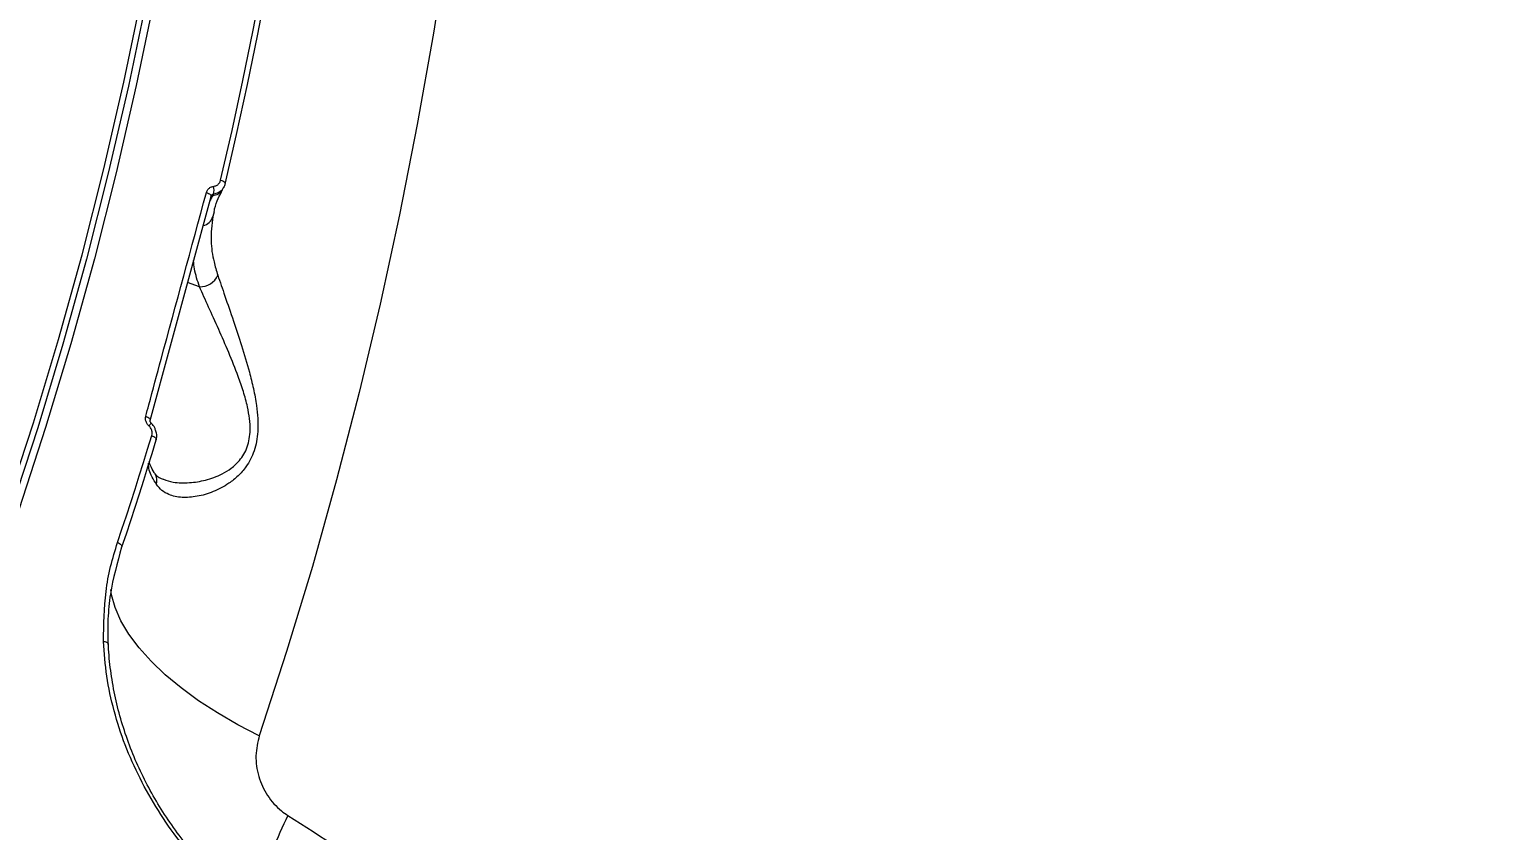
# Model space of a CAD drawing. Header units: millimetres. Extents: x -6523 to 7556, y -5559 to 6101.
# Drawn here: x -1239.9 to -1015, y 2229.2 to 2351.4 of the extents above; entities that cross this region are included whole.
import ezdxf

# ---------------------------------------------------------------- set-up
doc = ezdxf.new("R2010")
doc.units = ezdxf.units.MM
for name, color, linetype in [('DIKOM_ОБЪЕКТ', 7, 'Continuous'), ('DIKOM_РАЗМЕР_ЗОНА', 7, 'Continuous'), ('DIKOM_РАЗМЕР_ОБЪЕКТА', 7, 'Continuous')]:
    doc.layers.add(name, color=color, linetype=linetype)
doc.styles.add('style1', font='arial.ttf', dxfattribs={"width": 0.8})
doc.dimstyles.new('1-50', dxfattribs={"dimtxt": 300, "dimasz": 200, "dimexe": 100, "dimexo": 0, "dimgap": 100, "dimtad": 1, "dimtxsty": 'style1', "dimcen": 200, "dimclrd": 7, "dimclre": 7, "dimclrt": 7, "dimadec": 1, "dimazin": 2, "dimtfac": 1, "dimtmove": 0, "dimatfit": 2, "dimfxl": 0, "dimlwd": 25, "dimlwe": 18, "dimarcsym": 0})

# ---------------------------------------------------------------- blocks, each defined once
blk = doc.blocks.new('*D10')
at = {"layer": 'Defpoints', "color": 0, "transparency": 16777216}
for p in [(-1823.23, 4314.24), (3842.01, -3170.82), (6537.88, -3170.82)]:
    blk.add_point(p, dxfattribs=at)
at = {"layer": 'DIKOM_РАЗМЕР_ОБЪЕКТА', "color": 7, "lineweight": 18, "transparency": 16777216}
for p, q in [((-1823.23, 4314.24), (6637.88, 4314.24)), ((3842.01, -3170.82), (6637.88, -3170.82))]:
    blk.add_line(p, q, dxfattribs=at)
at = {"layer": 'DIKOM_РАЗМЕР_ОБЪЕКТА', "color": 7, "lineweight": 25, "transparency": 16777216}
blk.add_line((6537.88, 3914.24), (6537.88, -2770.82), dxfattribs=at)
at = {"layer": 'DIKOM_РАЗМЕР_ОБЪЕКТА', "color": 7, "transparency": 16777216}
for points in [[(6471.22, 3914.24), (6604.55, 3914.24), (6537.88, 4314.24)], [(6471.22, -2770.82), (6604.55, -2770.82), (6537.88, -3170.82)]]:
    blk.add_solid(points, dxfattribs=at)
at = {"layer": 'DIKOM_РАЗМЕР_ОБЪЕКТА', "color": 7, "transparency": 16777216, "insert": (6304.71, 207.11), "char_height": 300, "attachment_point": 5, "rotation": 90, "style": 'style1'}
blk.add_mtext('7500', dxfattribs=at)
blk = doc.blocks.new('*D13')
at = {"layer": 'Defpoints', "color": 0, "transparency": 16777216}
for p in [(-2358.18, 6101.03), (4341.71, -4605.15), (7455.88, -4605.15)]:
    blk.add_point(p, dxfattribs=at)
at = {"layer": 'DIKOM_РАЗМЕР_ЗОНА', "color": 7, "lineweight": 18, "transparency": 16777216}
for p, q in [((-2358.18, 6101.03), (7555.88, 6101.03)), ((4341.71, -4605.15), (7555.88, -4605.15))]:
    blk.add_line(p, q, dxfattribs=at)
at = {"layer": 'DIKOM_РАЗМЕР_ЗОНА', "color": 7, "lineweight": 25, "transparency": 16777216}
blk.add_line((7455.88, 5701.03), (7455.88, -4205.15), dxfattribs=at)
at = {"layer": 'DIKOM_РАЗМЕР_ЗОНА', "color": 7, "transparency": 16777216}
for points in [[(7389.22, 5701.03), (7522.55, 5701.03), (7455.88, 6101.03)], [(7389.22, -4205.15), (7522.55, -4205.15), (7455.88, -4605.15)]]:
    blk.add_solid(points, dxfattribs=at)
at = {"layer": 'DIKOM_РАЗМЕР_ЗОНА', "color": 7, "transparency": 16777216, "insert": (7222.71, 375.61), "char_height": 300, "attachment_point": 5, "rotation": 90, "style": 'style1'}
blk.add_mtext('10700', dxfattribs=at)

msp = doc.modelspace()

# ---------------------------------------------------------------- linework, layer by layer
at = {"layer": 'DIKOM_ОБЪЕКТ', "color": 7, "linetype": 'Continuous', "lineweight": 15}
for p, q in [((-1210.428, 2326.98), (-1210.253, 2327.3)), ((-1212.222, 2325.893), (-1221.49, 2291.737)), ((-1212.195, 2325.947), (-1212.222, 2325.893)), ((-1212.189, 2325.945), (-1212.163, 2326.011)), ((-1211.711, 2323.616), (-1211.906, 2322.87)), ((-1213.941, 2312.166), (-1215.776, 2312.796))]:
    msp.add_line(p, q, dxfattribs=at)
at = {"layer": 'DIKOM_ОБЪЕКТ', "color": 7, "linetype": 'Continuous', "lineweight": 15, "flags": 128}
for points in [[(-1262.21, 2230.77), (-1257.131, 2242.471), (-1252.294, 2254.394), (-1247.704, 2266.531), (-1243.362, 2278.874), (-1239.272, 2291.415), (-1235.437, 2304.145), (-1231.859, 2317.056), (-1228.54, 2330.14), (-1225.482, 2343.389), (-1222.688, 2356.793), (-1220.159, 2370.343), (-1217.898, 2384.032), (-1215.904, 2397.849), (-1214.181, 2411.787), (-1212.728, 2425.835), (-1211.548, 2439.984), (-1210.639, 2454.226), (-1210.005, 2468.551), (-1209.643, 2482.949), (-1209.556, 2497.411), (-1209.743, 2511.928)], [(-1209.008, 2511.709), (-1208.821, 2497.158), (-1208.909, 2482.661), (-1209.271, 2468.229), (-1209.907, 2453.871), (-1210.817, 2439.595), (-1212.001, 2425.412), (-1213.457, 2411.331), (-1215.184, 2397.361), (-1217.182, 2383.511), (-1219.449, 2369.79), (-1221.984, 2356.207), (-1224.785, 2342.772), (-1227.849, 2329.492), (-1231.176, 2316.377), (-1234.763, 2303.435), (-1238.608, 2290.675), (-1242.707, 2278.104), (-1247.059, 2265.733), (-1251.66, 2253.567), (-1256.508, 2241.616), (-1261.599, 2229.887)], [(-1207.796, 2511.88), (-1207.609, 2497.319), (-1207.697, 2482.813), (-1208.059, 2468.372), (-1208.696, 2454.004), (-1209.607, 2439.719), (-1210.791, 2425.527), (-1212.248, 2411.436), (-1213.976, 2397.457), (-1215.976, 2383.598), (-1218.244, 2369.868), (-1220.781, 2356.276), (-1223.583, 2342.832), (-1226.65, 2329.544), (-1229.979, 2316.42), (-1233.568, 2303.47), (-1237.415, 2290.701), (-1241.517, 2278.123), (-1245.872, 2265.743), (-1250.476, 2253.569), (-1255.327, 2241.61), (-1260.422, 2229.874)], [(-1168.811, 2436.662), (-1169.753, 2422.116), (-1170.949, 2407.657), (-1172.4, 2393.292), (-1174.104, 2379.029), (-1176.061, 2364.876), (-1178.27, 2350.841), (-1180.728, 2336.931), (-1183.436, 2323.155), (-1186.391, 2309.519), (-1189.592, 2296.031), (-1193.038, 2282.699), (-1196.725, 2269.53), (-1200.653, 2256.531), (-1204.818, 2243.709)], [(-1210.712, 2328.443), (-1208.977, 2336.003), (-1207.325, 2343.613), (-1205.757, 2351.271), (-1204.273, 2358.976), (-1202.873, 2366.726), (-1201.558, 2374.519), (-1200.327, 2382.354), (-1199.182, 2390.23)], [(-1198.504, 2389.741), (-1199.652, 2381.848), (-1200.886, 2373.995), (-1202.204, 2366.184), (-1203.607, 2358.417), (-1205.094, 2350.695), (-1206.666, 2343.02), (-1208.321, 2335.393), (-1210.06, 2327.816)], [(-1210.712, 2328.443), (-1210.54, 2328.379), (-1210.385, 2328.305), (-1210.252, 2328.223), (-1210.147, 2328.138), (-1210.074, 2328.051), (-1210.034, 2327.967), (-1210.029, 2327.887), (-1210.06, 2327.816)], [(-1212.87, 2326.553), (-1212.698, 2326.483), (-1212.544, 2326.403), (-1212.412, 2326.317), (-1212.307, 2326.226), (-1212.234, 2326.135), (-1212.195, 2326.047), (-1212.191, 2325.966), (-1212.195, 2325.947)], [(-1222.131, 2292.424), (-1221.96, 2292.353), (-1221.806, 2292.272), (-1221.675, 2292.183), (-1221.571, 2292.089), (-1221.499, 2291.994), (-1221.46, 2291.902), (-1221.458, 2291.815), (-1221.462, 2291.797)], [(-1226.44, 2273.188), (-1225.765, 2275.207), (-1225.096, 2277.23), (-1224.434, 2279.259), (-1223.778, 2281.292), (-1223.129, 2283.33), (-1222.486, 2285.373), (-1221.85, 2287.421), (-1221.22, 2289.474)], [(-1221.22, 2289.474), (-1221.051, 2289.398), (-1220.899, 2289.311), (-1220.77, 2289.218), (-1220.669, 2289.12), (-1220.598, 2289.022), (-1220.561, 2288.927), (-1220.559, 2288.838), (-1220.592, 2288.76)], [(-1220.592, 2288.76), (-1221.223, 2286.702), (-1221.861, 2284.65), (-1222.505, 2282.602), (-1223.156, 2280.559), (-1223.813, 2278.522), (-1224.476, 2276.489), (-1225.146, 2274.461), (-1225.823, 2272.438)], [(-1226.44, 2273.188), (-1226.272, 2273.108), (-1226.122, 2273.016), (-1225.995, 2272.917), (-1225.894, 2272.814), (-1225.825, 2272.711), (-1225.79, 2272.612), (-1225.789, 2272.52), (-1225.823, 2272.438)], [(-1204.818, 2243.709), (-1208.088, 2245.384), (-1211.185, 2247.168), (-1214.081, 2249.043), (-1216.75, 2250.993), (-1219.167, 2253.001), (-1221.311, 2255.047), (-1223.162, 2257.114), (-1224.703, 2259.182), (-1225.919, 2261.232), (-1226.8, 2263.246), (-1227.339, 2265.205), (-1227.459, 2265.988)], [(-1228.573, 2258.082), (-1228.397, 2258.057), (-1228.24, 2258.018), (-1228.106, 2257.967), (-1228.002, 2257.907), (-1227.93, 2257.838), (-1227.893, 2257.765), (-1227.889, 2257.736)]]:
    msp.add_lwpolyline(points, dxfattribs=at)
at = {"layer": 'DIKOM_ОБЪЕКТ', "color": 7, "linetype": 'Continuous', "lineweight": 15}
for centre, radius, start, end in [((-1213.838, 2326.911), 2.119, 343.2265, 15.44921), ((-1211.912, 2325.705), 0.379, 92.79556, 137.16766), ((-1212.014, 2327.931), 1.849, 272.60795, 329.42908), ((-1213.819, 2323.454), 2, 282.53223, 343.00306), ((-1213.865, 2315.132), 2.967, 268.52488, 336.14863), ((-1220.158, 2289.742), 1.947, 125.27301, 140.94022), ((-1222.535, 2282.549), 2.107, 345.2193, 32.27796), ((-1121.062, 2194.085), 87.81, 154.74443, 162.24599)]:
    msp.add_arc(centre, radius, start, end, dxfattribs=at)
for points, knots in [([(-1212.87, 2326.553), (-1212.858, 2326.592), (-1212.801, 2326.779), (-1212.617, 2327.077), (-1212.255, 2327.371), (-1211.949, 2327.441), (-1211.795, 2327.476)], [0, 0, 0, 0, 0.0810185, 0.3908102, 0.6951148, 1, 1, 1, 1]), ([(-1210.279, 2327.319), (-1210.348, 2327.189), (-1210.527, 2326.846), (-1211.062, 2326.462), (-1211.56, 2326.354), (-1211.809, 2326.3)], [0, 0, 0, 0, 0.2356665, 0.616728, 1, 1, 1, 1]), ([(-1211.795, 2327.476), (-1211.642, 2327.51), (-1211.336, 2327.58), (-1210.976, 2327.873), (-1210.784, 2328.184), (-1210.727, 2328.388), (-1210.712, 2328.443)], [0, 0, 0, 0, 0.2954293, 0.5903577, 0.8901345, 1, 1, 1, 1]), ([(-1210.06, 2327.816), (-1210.08, 2327.728), (-1210.121, 2327.546), (-1210.226, 2327.397), (-1210.279, 2327.319)], [0, 0, 0, 0, 0.4846823, 1, 1, 1, 1]), ([(-1222.131, 2292.424), (-1221.975, 2293.003), (-1221.198, 2295.899), (-1218.149, 2307.222), (-1215.19, 2318.058), (-1212.87, 2326.553)], [0, 0, 0, 0, 0.0512274, 0.2561283, 1, 1, 1, 1]), ([(-1211.93, 2326.083), (-1212.031, 2325.904), (-1212.193, 2325.616), (-1212.348, 2325.322), (-1212.407, 2325.211)], [0, 0, 0, 0, 0.6209444, 1, 1, 1, 1]), ([(-1211.809, 2326.3), (-1211.863, 2326.282), (-1211.975, 2326.245), (-1212.097, 2326.135), (-1212.144, 2326.046), (-1212.163, 2326.011)], [0, 0, 0, 0, 0.3663959, 0.7542134, 1, 1, 1, 1]), ([(-1211.809, 2326.3), (-1211.829, 2326.265), (-1211.869, 2326.193), (-1211.909, 2326.12), (-1211.93, 2326.083)], [0, 0, 0, 0, 0.4878096, 1, 1, 1, 1]), ([(-1211.721, 2323.639), (-1211.692, 2323.783), (-1211.544, 2324.499), (-1211.158, 2325.547), (-1210.645, 2326.533), (-1210.41, 2326.986)], [0, 0, 0, 0, 0.1198986, 0.5964446, 1, 1, 1, 1]), ([(-1211.906, 2322.87), (-1212.051, 2321.633), (-1212.318, 2319.369), (-1211.893, 2316.348), (-1211.357, 2314.605), (-1211.151, 2313.932)], [0, 0, 0, 0, 0.4251162, 0.7780823, 1, 1, 1, 1]), ([(-1213.941, 2312.166), (-1214.24, 2313.072), (-1214.682, 2314.413), (-1214.818, 2315.735), (-1214.862, 2316.164)], [0, 0, 0, 0, 0.6755842, 1, 1, 1, 1]), ([(-1211.151, 2313.932), (-1210.799, 2312.905), (-1210.081, 2310.811), (-1208.812, 2307.108), (-1207.518, 2303.204), (-1206.462, 2299.716), (-1205.69, 2296.633), (-1205.242, 2294.258), (-1205.012, 2292.058), (-1205.003, 2289.686), (-1205.49, 2287.05), (-1206.668, 2284.821), (-1208.053, 2283.262), (-1209.75, 2281.916), (-1211.893, 2280.813), (-1214.341, 2280.116), (-1216.659, 2279.955), (-1218.433, 2280.335), (-1219.715, 2281.044), (-1220.236, 2281.687), (-1220.499, 2282.012)], [0, 0, 0, 0, 0.07411254, 0.1510363, 0.22059837, 0.29172559, 0.33433491, 0.37754526, 0.41005645, 0.44325939, 0.49625152, 0.54908231, 0.58853498, 0.62897753, 0.69611405, 0.76500567, 0.83543389, 0.90762659, 0.9534374, 1, 1, 1, 1]), ([(-1219.432, 2282.804), (-1218.953, 2282.645), (-1217.771, 2282.251), (-1215.568, 2282.223), (-1213.015, 2282.604), (-1210.822, 2283.387), (-1209.069, 2284.456), (-1207.686, 2285.715), (-1206.528, 2287.632), (-1206.147, 2289.967), (-1206.277, 2292.071), (-1206.63, 2294.046), (-1207.227, 2296.203), (-1208.194, 2298.994), (-1209.49, 2302.194), (-1211.046, 2305.746), (-1212.599, 2309.194), (-1213.489, 2311.166), (-1213.941, 2312.166)], [0, 0, 0, 0, 0.0569139, 0.1406511, 0.2175209, 0.2960043, 0.3393778, 0.3837511, 0.4396312, 0.4952248, 0.5301726, 0.5662003, 0.613932, 0.6624772, 0.7427416, 0.8246456, 0.9110473, 1, 1, 1, 1]), ([(-1221.669, 2290.969), (-1221.703, 2291.002), (-1221.857, 2291.154), (-1222.066, 2291.482), (-1222.204, 2291.962), (-1222.155, 2292.27), (-1222.131, 2292.424)], [0, 0, 0, 0, 0.0855756, 0.3893482, 0.6948014, 1, 1, 1, 1]), ([(-1221.279, 2291.334), (-1221.301, 2291.354), (-1221.362, 2291.41), (-1221.429, 2291.523), (-1221.472, 2291.655), (-1221.474, 2291.75), (-1221.462, 2291.785), (-1221.459, 2291.797)], [0, 0, 0, 0, 0.1223491, 0.3413217, 0.5748317, 0.8637576, 1, 1, 1, 1]), ([(-1220.684, 2290.418), (-1220.709, 2290.501), (-1220.813, 2290.851), (-1221.081, 2291.12), (-1221.285, 2291.326)], [0, 0, 0, 0, 0.2368393, 1, 1, 1, 1]), ([(-1221.22, 2289.474), (-1221.191, 2289.626), (-1221.132, 2289.93), (-1221.255, 2290.413), (-1221.462, 2290.759), (-1221.625, 2290.924), (-1221.669, 2290.969)], [0, 0, 0, 0, 0.29688487, 0.59405559, 0.8894819, 1, 1, 1, 1]), ([(-1220.581, 2288.822), (-1220.556, 2288.89), (-1220.436, 2289.215), (-1220.432, 2289.788), (-1220.61, 2290.233), (-1220.684, 2290.418)], [0, 0, 0, 0, 0.1339995, 0.6418998, 1, 1, 1, 1]), ([(-1220.499, 2282.012), (-1220.96, 2282.767), (-1221.668, 2283.926), (-1221.696, 2284.932), (-1221.706, 2285.282)], [0, 0, 0, 0, 0.65173898, 1, 1, 1, 1]), ([(-1220.75, 2283.675), (-1220.785, 2283.725), (-1221.069, 2284.143), (-1221.408, 2284.806), (-1221.558, 2285.299), (-1221.628, 2285.527)], [0, 0, 0, 0, 0.0692047, 0.5706995, 1, 1, 1, 1]), ([(-1219.441, 2282.757), (-1219.623, 2282.822), (-1220.072, 2282.983), (-1220.445, 2283.266), (-1220.653, 2283.58), (-1220.731, 2283.699)], [0, 0, 0, 0, 0.29815662, 0.73414005, 1, 1, 1, 1]), ([(-1228.573, 2258.082), (-1228.543, 2260.638), (-1228.499, 2264.51), (-1227.557, 2269.519), (-1226.812, 2271.965), (-1226.44, 2273.188)], [0, 0, 0, 0, 0.4927595, 0.746384, 1, 1, 1, 1]), ([(-1225.823, 2272.438), (-1226.482, 2270.081), (-1227.481, 2266.512), (-1227.964, 2261.489), (-1227.941, 2258.905), (-1227.93, 2257.613)], [0, 0, 0, 0, 0.4928068, 0.7464059, 1, 1, 1, 1]), ([(-1199.765, 2212.135), (-1201.469, 2213.247), (-1204.746, 2215.386), (-1209.255, 2219.163), (-1213.334, 2223.189), (-1217.038, 2227.568), (-1220.302, 2232.249), (-1223.09, 2237.171), (-1225.362, 2242.274), (-1227.046, 2247.502), (-1228.194, 2252.797), (-1228.447, 2256.322), (-1228.573, 2258.082)], [0, 0, 0, 0, 0.1070819, 0.205972, 0.3051834, 0.404076, 0.5033355, 0.6029157, 0.7021774, 0.8013452, 0.9008314, 1, 1, 1, 1]), ([(-1199.641, 2212.692), (-1199.886, 2212.836), (-1201.25, 2213.635), (-1203.64, 2215.316), (-1206.784, 2217.735), (-1209.78, 2220.378), (-1212.61, 2223.197), (-1215.24, 2226.172), (-1217.647, 2229.275), (-1219.811, 2232.477), (-1221.727, 2235.777), (-1223.399, 2239.179), (-1224.83, 2242.689), (-1226.004, 2246.29), (-1226.915, 2249.954), (-1227.512, 2253.65), (-1227.806, 2256.253), (-1227.81, 2257.604), (-1227.811, 2257.732)], [0, 0, 0, 0, 0.01539989, 0.08545273, 0.1558743, 0.22644215, 0.29684307, 0.36684815, 0.43627105, 0.50497868, 0.57280706, 0.6411407, 0.71029504, 0.78018047, 0.85065009, 0.92152238, 0.99259005, 1, 1, 1, 1]), ([(-1204.818, 2243.709), (-1205.056, 2242.703), (-1205.526, 2240.716), (-1205.046, 2237.5), (-1203.707, 2234.546), (-1201.99, 2232.58), (-1200.807, 2231.774), (-1200.479, 2231.55)], [0, 0, 0, 0, 0.2385166, 0.4713316, 0.6968039, 0.9159917, 1, 1, 1, 1]), ([(-1200.479, 2231.55), (-1195.301, 2228.254), (-1184.939, 2221.657), (-1169.921, 2211.373), (-1155.334, 2200.836), (-1141.062, 2189.898), (-1127.155, 2178.574), (-1113.668, 2166.878), (-1100.825, 2154.995), (-1088.314, 2142.611), (-1076.245, 2129.738), (-1064.723, 2116.403), (-1054.016, 2102.869), (-1044.183, 2089.174), (-1035.347, 2075.369), (-1028.606, 2063.713), (-1025.242, 2056.723), (-1024.063, 2054.273)], [0, 0, 0, 0, 0.0637342, 0.1275445, 0.1913548, 0.255089, 0.3214366, 0.3878705, 0.4543045, 0.5206518, 0.5927908, 0.6649855, 0.7371243, 0.8113705, 0.8856773, 0.959923, 1, 1, 1, 1]), ([(-1260.422, 2229.874), (-1256.354, 2227.802), (-1245.396, 2222.222), (-1227.871, 2212.676), (-1208.024, 2201.144), (-1188.524, 2189.015), (-1169.448, 2176.318), (-1150.876, 2163.079), (-1133.217, 2149.591), (-1116.51, 2135.907), (-1100.772, 2122.082), (-1085.747, 2107.891), (-1071.52, 2093.367), (-1058.16, 2078.555), (-1045.961, 2063.78), (-1034.938, 2049.093), (-1025.079, 2034.54), (-1016.225, 2019.884), (-1008.449, 2005.173), (-1001.806, 1990.457), (-996.445, 1976.061), (-992.342, 1962.024), (-989.5, 1948.392), (-987.796, 1935.473), (-987.674, 1927.303), (-987.617, 1923.435)], [0, 0, 0, 0, 0.0259397, 0.0698834, 0.113861, 0.1578047, 0.2030248, 0.2482819, 0.293502, 0.3374457, 0.3814232, 0.425367, 0.4705871, 0.515844, 0.561064, 0.6050079, 0.6489853, 0.6929291, 0.7381491, 0.7834061, 0.8286263, 0.8725698, 0.9165475, 0.9604911, 1, 1, 1, 1])]:
    msp.add_open_spline(points, degree=3, knots=knots, dxfattribs=at)

# ---------------------------------------------------------------- dimensions: what is measured, and where the dimension line sits
at = {"layer": 'DIKOM_РАЗМЕР_ЗОНА'}
dim = msp.add_linear_dim(base=(7455.882, -4605.145), p1=(-2358.182, 6101.03), p2=(4341.706, -4605.145), angle=90, text='10700', dimstyle='1-50', override={"dimasz": 400, "dimgap": 80}, dxfattribs=at)
dim.commit()
dim.dimension.update_dxf_attribs({"geometry": '*D13', "text_midpoint": (7455.882, 375.606), "dimtype": 160})
at = {"layer": 'DIKOM_РАЗМЕР_ОБЪЕКТА'}
dim = msp.add_linear_dim(base=(6537.882, -3170.823), p1=(-1823.231, 4314.242), p2=(3842.008, -3170.823), angle=90, text='7500', dimstyle='1-50', override={"dimasz": 400, "dimgap": 80}, dxfattribs=at)
dim.commit()
dim.dimension.update_dxf_attribs({"geometry": '*D10', "text_midpoint": (6537.882, 207.106), "dimtype": 160})

doc.saveas('drawing.dxf')
